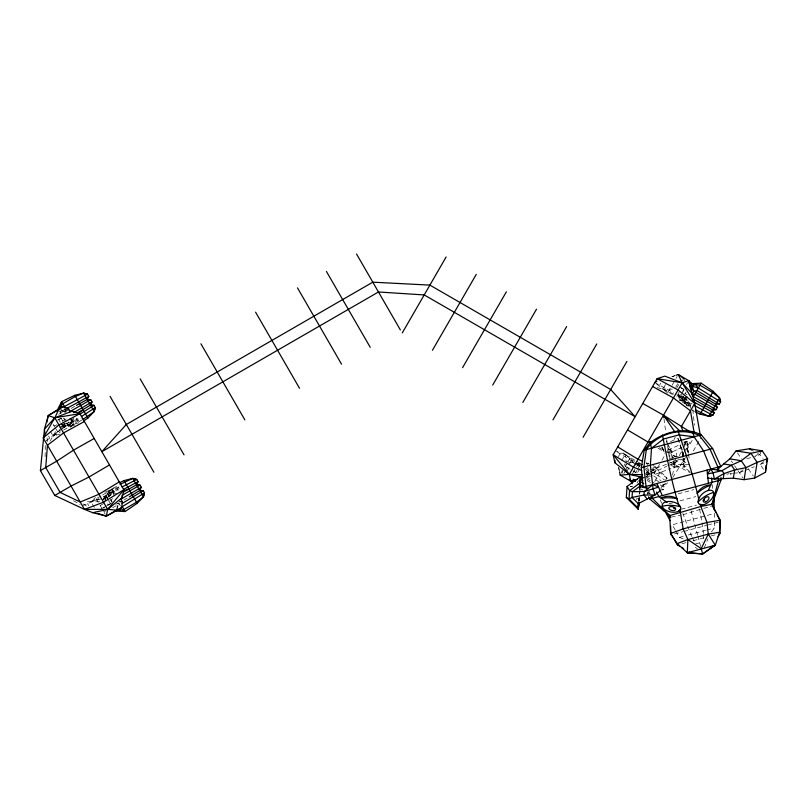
<?xml version="1.0" encoding="UTF-8"?>
<svg xmlns="http://www.w3.org/2000/svg" width="808" height="808" viewBox="0 0 808 808"><rect width="100%" height="100%" fill="white"/><g stroke="black" fill="none" stroke-linecap="round" stroke-linejoin="round"><path stroke-width="0.61" stroke-dasharray="4.04 3.03" d="M684.184 444.834L684.194 441.239M690.497 408.293L690.527 402.02M45.107 456.661L45.299 444.077M669.721 458.611L670.044 449.238L672.771 459.934M639.754 493.678L640.067 488.981M638.431 501.364L638.673 497.94L638.724 499.708L636.29 499.536M638.855 500.758L639.401 496.758M639.067 501.475L639.32 497.94M639.572 494.405L639.815 490.86M639.896 489.678L640.067 487.325M647.541 494.294L647.723 491.951M639.219 500.546L639.401 498.284M639.552 489.375L639.795 487.406M672.569 475.064L675.801 458.358M675.973 457.116L676.993 449.662M105.505 500.617L106.202 496.233L110.363 487.961M62.59 428.351L72.023 422.21L72.649 418.736M105.04 500.718L105.878 496.082L112.474 492.274L116.907 493.87M638.724 499.708L639.027 498.334L635.563 498.082M107.939 497.496L110.231 489.274M60.873 413.05L59.701 411.04L64.983 412.019L65.862 408.949L66.943 410.817L65.145 412.06M704.182 547.976L707.97 538.805M674.599 464.469L676.963 460.055M679.336 455.641L682.891 449.026M683.487 447.925L687.042 441.309L684.093 442.683M49.985 441.188L56.196 430.624M618.342 456.682L620.079 453.662M659.621 385.184L660.782 383.174M621.705 460.439L625.079 454.601L623.433 452.894M657.177 387.628L662.924 389.042L666.297 383.214M623.948 465.731L625.069 463.782M636.31 472.872L625.21 466.297L626.311 464.246M621.332 473.175L623.574 469.286M625.261 466.368L626.382 464.428M628.068 461.509L630.311 457.621M668.165 392.062L670.408 388.173M672.084 385.264L673.771 382.346M676.013 378.457L677.134 376.518M623.867 473.478L624.988 471.529M625.554 470.559L631.735 459.843L625.079 454.601L615.443 450.824M626.968 471.347L629.876 466.307M675.7 387.224L677.942 383.335M676.72 388.072L679.629 383.043M679.7 391.143L677.962 394.163L685.204 402.101L689.769 402.919L691.86 404.131M634.967 469.266L633.825 471.256L635.977 472.498M640.411 463.721L638.098 463.853L636.694 466.287L640.229 465.378M632.149 474.367L634.957 469.499M636.643 466.57L638.33 463.651L640.522 464.519M635.724 472.417L636.997 470.418M637.583 469.408L640.209 464.64M678.629 398.102L681.992 392.274M682.558 391.304L683.679 389.355M686.487 384.497L687.608 382.558M682.083 393.213L684.124 389.678L681.003 387.87M637.694 472.377L639.38 469.448L638.33 463.651L639.32 466.388L641.855 465.034M684.871 403.647L682.275 398.475L683.679 396.041M684.82 394.051L685.972 392.072M687.174 405.959L682.215 398.788L684.467 394.89M686.669 396.263L683.861 401.121L679.235 399.707M637.098 483.002L638.502 480.568M647.309 465.317L648.501 463.257L646.188 463.388M686.962 399.071L685.204 402.101L685.083 398.273L677.962 394.163L688.143 405.727L691.295 407.545M646.552 473.69L649.45 468.67L647.168 467.761M679.215 400.101L687.295 403.121L688.456 401.111M687.931 406.101L689.769 402.919L685.083 398.273L682.215 398.788L676.559 395.516M659.54 464.388L653.44 474.952L667.59 469.791M661.994 460.136L664.449 455.884M667.509 450.591L671.095 444.37M674.084 439.188L675.286 437.118M647.42 494.203L649.683 490.274M654.662 481.659L660.55 471.458L653.52 466.671M660.873 488.325L664.125 482.689L666.64 484.144L667.903 481.952M665.388 480.497L666.852 477.972L660.55 471.458M682.548 454.894L683.8 452.722M684.416 451.642L691.284 439.754M659.894 490.012L663.378 489.779L664.651 487.588L663.126 484.416L666.64 484.144L663.105 484.446L664.651 487.588L659.995 484.861M686.628 450.036L694.749 435.977M693.304 451.016L700.799 438.037M672.731 477.538L685.376 457.591M760.964 452.743L759.682 454.621L754.753 456.591L760.379 452.288M711.394 531.916L714.444 527.988L714.423 520.756M684.043 445.158L687.042 441.309L688.497 453.258M103.616 498.819L112.08 488.981L119.422 484.75M113.554 487.881L111.918 489.598L112.474 492.274L109.009 496.435L101.889 500.546M102.687 499.657L105.878 496.082L108.131 499.98M687.76 396.789L683.861 401.121L676.538 396.9M104.303 497.9L109.141 492.607L113.696 491.789L121.038 487.557M50.328 431.26L53.136 436.118L60.933 428.402M61.802 427.553L66.135 423.261M64.983 412.019L68.569 408.616M87.405 501.798L90.981 501.677L95.405 497.556M70.235 427.27L80.356 419.009M60.075 433.997L53.136 436.118L61.64 429.129M46.208 440.865L59.327 430.482M733.593 473.175L739.36 472.741L743.148 469.842M763.449 469.307L760.106 464.418L763.853 461.55M109.938 500.526L112.635 498.667M103.333 496.95L121.553 485.82M646.865 473.922L649.026 472.65M650.107 472.013L657.692 467.59L680.053 459.217L686.447 462.903L668.761 469.357M102.858 508.05L107.02 505.636M110.474 503.626L108.06 505.03L107.04 503.263M58.681 414.332L66.923 409.565M71.144 408.394L75.336 405.969M57.631 420.13L60.933 418.221L62.62 421.15M58.105 420.019L61.166 418.261M56.924 424.725L54.257 426.271L53.207 424.442M61.6 426.058L66.68 423.129L73.053 421.392L80.396 417.15M53.136 436.118L60.459 431.886M63.6 430.078L74.063 424.028L78.669 422.897M82.012 419.958L74.669 424.2L59.56 427.24M94.354 507.505L90.981 501.677L101.455 495.637M102.495 495.031L111.918 489.598L120.483 486.234M103.636 503.566L100.071 505.626L101.818 508.646M102.747 508.111L104.505 507.101M108.434 504.828L112.504 502.485M107.08 505.778L110.373 503.869L108.686 500.95M123.998 499.94L127.149 498.122M112.625 507.767L119.22 503.96L120.342 505.909M644.229 477.71L650.42 474.195M651.45 473.609L666.63 466.267M672.498 457.803L674.599 456.641L668.731 445.652M62.327 428.371L81.194 418.1M669.519 459.237L674.599 456.641M62.62 420.746L66.569 418.867M115.857 504.243L118.816 502.829M670.539 441.612L677.205 438.512M668.075 450.157L681.144 444.067M665.358 452.036L671.448 452.258L681.437 447.592M667.741 465.772L681.013 459.772M646.875 475.043L650.137 473.629M651.228 473.155L655.571 471.266L652.48 469.145M739.36 472.741L743.915 470.872M745.057 470.408L754.288 466.711M82.376 505.707L98.96 499.132M634.987 465.044L638.098 463.853L642.703 464.59L638.037 463.56M99.798 501.808L90.981 501.677L99 498.667M103.586 496.94L105.878 496.082M760.106 464.418L765.307 462.459M104.838 492.133L111.918 489.598L116.271 492.93M680.185 380.982L683.507 379.79M682.215 398.788L686.649 397.193M634.563 461.469L631.735 459.843L626.19 461.833L625.079 454.601L629.796 456.298M700.415 509.313L682.467 514.868M103.565 511.666L105.868 510.868M672.408 376.579L674.751 375.771M671.812 376.68L675.034 375.619M646.531 477.023L649.986 475.983M61.923 410.434L66.357 409.222M90.981 501.677L102.737 498.455M103.919 498.132L109.787 496.526M746.814 458.722L751.349 457.51M678.165 493.85L693.82 489.658M668.984 503.808L672.64 502.829M679.942 500.869L695.779 496.627M681.275 509.212L696.466 505.141M703.717 508.343L711.404 506.283M674.508 533.957L682.679 531.765M683.851 531.452L706.505 525.382M707.697 525.059L718.201 522.251M675.862 531.078L679.467 537.36L683.901 536.179M688.345 534.987L705.576 530.371M706.677 530.068L714.444 527.988M681.932 543.744L686.325 542.572M693.052 540.764L704.384 537.734M711.111 535.926L716.595 534.452M695.577 543.915L702.596 542.037M646.137 463.863L648.501 463.257M726.796 474.286L729.018 473.71M63.175 422.119L65.428 426.018L61.913 426.745L70.064 424.927L73.053 421.392L71.215 420.059M671.266 517.12L680.215 515.383M627.957 463.055L632.199 462.277L636.866 463.307M73.215 417.504L74.063 424.028L72.023 422.21L66.68 423.129L70.064 424.927L68.316 421.897M675.811 456.53L678.225 456.298M732.442 473.256L730.129 473.427L732.078 476.276M680.568 459.237L686.184 459.237M673.074 461.115L674.599 467.054L684.154 467.054L689.224 464.469L669.519 464.469L674.599 467.054L674.599 460.287M632.805 486.567L630.321 486.547L632.745 486.8M656.641 384.022L662.924 389.042L672.246 389.153M646.208 474.781L651.036 474.892M676.71 394.728L687.295 403.121L692.254 403.333M61.317 424.079L65.458 425.654L74.71 426.19M653.026 467.226L657.692 467.59L653.076 465.63M668.044 451.783L671.448 452.258L673.024 459.661M117.776 503.465L119.847 503.98M65.236 423.523L74.679 425.957M631.735 459.843L632.199 462.277L638.098 463.853M61.953 410.615L66.256 412.019M61.075 410.363L65.761 411.969M60.994 424.422L65.428 426.018M646.39 472.215L649.915 473.589M636.896 463.691L640.32 465.044M679.467 537.36L684.073 539.239M648.067 493.082L650.389 494.031M646.137 462.691L648.45 463.671M650.47 469.105L655.571 471.266M667.711 393.092L662.924 389.042L675.619 394.981M682.467 402.263L690.355 406.04M692.426 410.424L694.617 411.474M677.983 395.082L686.911 399.536M659.126 447.672L664.681 450.5M669.448 461.863L690.365 472.811M654.844 382.588L673.589 392.799M73.578 500.809L80.174 504.485M751.46 449.935L753.51 451.106M757.631 453.45L759.682 454.621L763.015 458.338M625.15 466.267L630.361 469.266M680.114 387.184L683.881 389.355M681.447 388.113L683.477 389.294M662.924 389.042L673.397 395.082M666.913 451.632L675.589 456.641M652.551 468.347L659.904 472.589L666.852 477.972L667.64 480.952M625.079 454.601L635.543 460.651M636.593 461.247L640.774 463.671M645.693 468.125L649.885 470.549M650.935 471.155L664.378 479.77M632.199 462.277L636.27 464.63M637.29 465.216L639.32 466.388M646.38 471.771L652.672 475.407M653.722 476.013L661.015 480.609M644.198 473.124L650.49 476.76M646.269 476.811L650.46 479.235M646.612 478.639L653.955 482.881M661.712 488.81L663.378 489.779M646.955 480.457L651.157 482.881M640.724 488.84L642.825 490.052M617.302 451.965L634.704 462.6M658.086 448.258L664.136 451.985L661.782 446.925M655.742 479.79L661.005 483.123M83.335 504.02L86.416 506.02M636.795 463.923L639.916 465.994M645.117 469.438L649.279 472.195M685.113 393.557L686.911 394.799M687.295 403.121L690.84 405.788M695.405 547.269L697.365 548.784M689.759 471.66L684.154 467.054L683.043 458.591M737.452 452.894L741.592 458.934M748.471 469.004L753.298 476.053M731.23 460.853L732.583 462.832M734.613 465.812L737.33 469.771M738.007 470.761L742.744 477.7M661.944 446.945L664.469 451.046M76.215 418.17L77.376 420.18M116.907 488.658L118.069 490.668M71.649 418.958L74.892 424.574M111.858 488.608L115.1 494.223M70.7 418.201L74.063 424.028M111.918 489.598L115.281 495.425M64.145 408.575L67.518 414.413M69.771 418.312L72.023 422.21M112.474 492.274L113.595 494.223M60.489 408.343L63.347 413.302M110.888 495.637L109.141 492.607L109.009 496.435L113.696 491.789L114.17 496.294M63.782 418.089L64.943 420.099M110.757 499.455L111.918 501.475M59.853 411.504L60.974 413.444M63.782 418.302L65.468 421.221M66.589 423.17L68.832 427.048M106.686 492.617L108.928 496.506M111.171 500.384L112.292 502.334M62.903 421.241L61.186 418.261L58.762 419.655L60.297 422.301M64.054 423.22L65.458 425.654M106.202 496.233L107.605 498.667M108.757 500.657L109.999 502.808M53.318 424.351L54.439 426.291M55.56 428.24L58.368 433.098M96.223 498.657L99.02 503.515M100.142 505.465L101.828 508.373M104.07 512.262L105.192 514.201M48.53 436.098L49.692 438.108M87.537 503.657L88.698 505.667M675.266 530.038L672.266 524.806L714.403 513.514L714.423 519.544M668.145 444.551L665.802 440.148L666.741 442.158M648.864 491.84L650.006 494.001M691.678 536.512L682.861 513.575M692.234 537.562L695.021 542.855M667.206 443.168L671.448 452.258M661.792 447.006L664.691 453.551M660.237 499.92L661.702 503.263M678.043 438.401L684.154 456.641L684.154 467.054L683.447 458.318M677.942 438.441L683.457 456.924M684.336 398.384L686.305 405.434M691.082 510.757L697.536 534.856M697.829 535.946L700.657 546.511M673.286 460.893L674.599 467.054M618.575 467.367L619.271 470.69M685.467 441.239L688.477 455.641M618.776 467.832L619.251 470.256M621.897 470.791L622.322 473.114M699.617 509.091L701.809 521.715M702 522.867L703.445 533.351M681.578 394.092L682.275 398.475M667.57 445.642L669.337 458.005M663.984 418.827L665.762 432.209M666.721 439.512L667.044 441.946M681.619 447.693L682.881 457.379M688.648 454.46L689.083 458.045M684.618 379.386L684.83 381.174M712.242 484.739L712.646 488.365M692.85 409.535L694.405 425.24M687.042 441.309L688.194 453.5M682.952 452.076L683.346 457.065M47.086 437.906L47.278 441.572M703.495 534.553L703.717 540.532"/><path stroke-width="1.21" d="M639.795 487.406L640.562 476.478L639.471 486.507L632.422 491.749L632.028 497.465L638.27 503.647L638.259 509.262L626.311 497.425L627.079 486.497L640.562 476.478L640.229 486.628M679.892 509.535L683.164 528.886L687.881 539.582L687.315 552.722L702.657 553.955L715.322 545.218L719.544 532.26L720.16 520.221L712.03 504.243L718.464 480.578L718.373 478.144M59.762 409.787L59.873 407.283L64.458 406.515L87.537 394.173L88.799 396.364L87.254 399.506L76.386 405.364M643.087 477.457L629.311 474.387L614.868 462.701L614.979 460.328M718.171 536.674L719.888 533.573L720.16 520.221L707.01 522.493L683.164 528.886L670.63 533.492L677.538 544.925L679.568 546.137M650.056 442.764L644.249 450.167L641.289 467.66L643.198 487.194L720.776 466.408L712.656 448.541L701.344 434.866C684.719 426.442 664.226 431.826 650.056 442.764L651.511 448.218L650.369 465.226L653.116 489.113L655.035 494.961L638.27 503.647M638.471 503.293L638.128 508.07L628.998 499.011L626.311 497.425M639.643 486.567L639.896 482.982L629.584 490.648L628.998 499.011L632.028 497.465L643.966 495.021L655.035 494.961L660.227 490.749M638.684 503.192L638.259 509.262L639.027 502.808M638.734 506.202L638.987 502.657M640.067 487.325L640.734 477.881M120.826 499.132L122.523 502.061L121.473 507.858L106.313 516.15L92.758 512.696L84.497 509.394L54.762 495.466L40.4 470.599L44.48 429.068L48.268 415.605L63.024 406.626L68.569 408.616L70.256 411.545M707.798 478.003L714.403 479.053L733.371 478.164L744.097 479.679L754.672 478.063L765.459 472.246L766.045 465.459M723.221 478.619L724.019 473.569L722.019 470.65L710.899 469.054L703.576 450.975L694.082 436.815L692.618 431.371M733.371 478.164L734.664 469.963L731.432 465.216L723.655 463.954L717.241 469.872M744.097 479.679L745.996 467.66L741.249 460.732L729.876 458.873L723.655 463.954M754.672 478.063L757.146 462.368L750.955 453.298L736.078 450.884L729.876 458.873M765.459 472.246L767.6 458.681L762.247 450.854L749.4 448.763L736.078 450.884M97.718 513.343L106.313 516.15L107.676 509.373L123.816 489.739L79.891 413.656L72.154 411.141L69.74 411.757M46.864 422.241L48.268 415.605L63.024 406.626M117.715 505.677L116.786 510.111L106.313 516.15M714.201 498.728L712.505 505.99L715.949 512.686M83.891 420.786L87.91 418.049L94.203 411.524L95.263 407.565L94.001 405.374L90.466 405.06L77.861 412.757M119.332 510.252L122.291 506.666L144.511 492.86L143.44 496.819L136.501 502.212L123.907 509.484L114.746 511.03L125.099 511.535L137.148 503.334L143.44 496.819L144.511 492.86L143.238 490.668L139.754 490.436L129.24 496.91M83.062 419.352L94.213 411.545L95.263 407.565L81.446 416.544M713.686 501.556L712.505 505.99L712.03 504.243L721.059 479.891L721.009 477.437M60.651 405.141L61.65 401.647L74.78 395.314L83.567 393.122L87.537 394.173L83.557 393.102L75.427 396.435L62.842 403.697L56.913 410.868L61.65 401.647L65.397 408.131M67.953 410.494L68.569 408.616M766.348 462.065L767.6 458.681L757.146 462.368L745.996 467.66L734.664 469.963L724.019 473.569L714.403 479.053L713.141 473.034L710.899 469.054L707.404 474.044L722.019 470.65L731.432 465.216L741.249 460.732L750.955 453.298L762.247 450.854M709.384 548.662L715.322 545.218L708.273 534.118L707.01 522.493L700.859 506.475L701.839 504.344M708.222 490.486L711.979 482.326L711.616 477.841M123.573 491.951L136.542 484.871L138.037 481.659L136.774 479.467L132.805 478.386L124.018 480.588L119.645 482.699M121.473 507.858L116.786 510.111L107.676 509.373L84.497 509.394L43.208 437.875L54.813 417.807L58.731 409.565M712.434 546.996L702.657 553.955L701.223 548.622L708.273 534.118L719.544 532.26L719.888 533.573M90.466 405.06L92.011 401.93L90.748 399.738L87.254 399.506M139.754 490.436L141.299 487.295L140.037 485.103L136.522 484.83L138.037 481.659L123.493 489.385M402.303 332.876L446.127 256.984M432.442 350.268L476.255 274.377M462.57 367.67L506.384 291.779M492.698 385.062L536.522 309.171M522.837 402.465L566.65 326.573M552.965 419.857L596.779 343.966M583.103 437.259L626.917 361.368M637.451 479.437L630.674 481.164L629.311 474.387L682.184 382.82L688.729 380.608L691.214 383.194L693.84 391.244L692.102 394.264L693.385 396.647L716.1 409.606L717.363 407.414L715.827 404.273L695.87 392.345M691.133 390.941L692.254 388.991L692.062 386.184L695.395 384.457L698.354 388.042L720.574 401.849L719.312 404.04L715.827 404.273M693.385 396.647L701.162 383.174L713.212 391.375L719.514 397.889L720.574 401.849L719.524 397.869L712.565 392.496L699.981 385.224L690.81 383.679L701.162 383.174M676.114 375.276L678.255 374.569L688.729 380.608L694.729 403.434L681.265 426.755L683.043 431.24M695.708 412.009L700.082 414.12L713.212 391.375M695.486 409.959L708.869 416.322L719.524 397.869M74.154 412.423L72.154 411.141L54.813 417.807L44.48 429.068L44.733 432.815M120.392 499.475L122.129 497.698L123.816 489.739L103.535 502.202L84.497 509.394M43.208 437.875L58.954 424.978L79.891 413.656L54.813 417.807L48.268 415.605M647.178 499.001L643.966 495.021L644.229 491.496L658.591 487.123L653.066 484.548L644.229 491.496L632.422 491.749L629.584 490.648L627.079 486.497M92.758 512.696L107.676 509.373L122.129 497.698L122.008 495.324M78.325 413.575L83.103 409.727M651.511 448.218L663.52 439.037L679.094 434.866L694.082 436.815M654.844 382.588L656.843 381.295M119.291 481.901L98.95 494.254L80.245 502.021L60.085 492.395L45.723 467.519L47.46 445.238L63.549 432.936L84.416 421.493M109.494 464.923L89.001 477.023L71.033 486.062L54.762 495.466M66.912 408.343L88.799 396.364M70.124 411.474L90.748 399.738M73.629 412.696L92.011 401.93L90.486 405.101L94.001 405.374L80.032 414.11M40.4 470.599L56.681 461.196L73.498 450.167L94.213 438.471M120.473 484.144L132.805 478.386L136.774 479.467L122.089 486.951M122.563 495.031L140.037 485.103L136.542 484.871M141.299 487.295L120.816 499.283M143.238 490.668L121.927 503.636M123.109 491.133L128.826 488.921M708.273 534.118L687.881 539.582L677.185 543.602L670.63 533.492L669.68 515.595L652.278 498.314L651.147 496.152M648.511 496.859L649.683 499.011L669.68 515.595L700.859 506.475L712.03 504.243M619.514 471.801L620.211 475.114L630.674 481.164L634.977 479.75M712.989 545.844L715.322 545.218L687.315 552.722L677.185 543.602L677.538 544.925M719.312 404.04L696.95 390.476L693.84 391.244L692.254 388.991L690.598 389.466L688.729 380.608M708.869 416.322L712.848 415.241L714.11 413.05L712.616 409.838L693.355 399.132M644.249 450.167L701.344 434.866M641.289 467.66L712.656 448.541M649.683 499.011L721.059 479.891M689.648 552.096L687.315 552.722L702.657 553.955M640.845 478.568L643.107 477.993M652.743 441.532L647.996 442.026L627.503 429.937M620.211 475.114L629.311 474.387L642.582 474.7M712.616 409.838L716.1 409.606L712.595 409.878L714.11 413.05L693.274 401.697M692.102 394.264L694.789 394.213L717.363 407.414M692.537 396.445L692.517 394.082L682.184 382.82L657.106 378.669L613.181 454.742L614.868 462.701M119.614 501.455L122.523 502.061M639.471 486.507L647.986 488.426M700.082 414.12L708.879 416.302L712.848 415.241L693.961 405.343M122.745 510.949L125.099 511.535L122.291 506.666M650.42 442.734L647.996 442.026L650.218 443.158M692.062 386.184L698.354 388.042M694.729 403.434L682.184 382.82L664.843 376.144L657.106 378.669L678.043 389.991L694.729 403.434L700.364 435.562M641.683 470.397L633.452 467.216L613.181 454.742L629.311 474.387M642.673 461.216L638.047 459.267L617.706 446.915M652.581 386.497L673.448 397.94L690.476 410.797L694.203 433.108M642.774 403.475L663.499 415.181L690.507 432.098M749.4 448.763L751.46 449.935M689.325 382.103L691.214 383.194L692.254 388.991M640.633 479.306L642.734 480.518M640.603 481.78L643.754 483.598M639.199 484.214L643.39 486.638M681.588 547.349L683.619 548.561M687.881 539.582L701.223 548.622M667.065 502.445L658.773 496.577L656.611 492.022M678.558 510.585L680.467 511.939M680.073 375.942L678.255 374.569L682.184 382.82M681.891 377.326L683.709 378.7M633.139 479.235L635.512 481.497M663.822 417.615L663.499 415.181L679.71 430.876M669.68 515.595L670.145 517.332L666.095 513.282L670.024 520.615M662.489 509.181L664.196 510.989M668.448 515.524L670.145 517.332M631.038 480.437L632.513 482.235M629.331 479.235L630.674 481.164M663.499 415.181L674.791 431.846M356.56 254.045L400.374 329.937M326.422 271.448L370.246 347.339M297.485 287.88L341.542 364.176M255.591 312.181L299.546 388.315M200.919 343.794L244.834 419.847M140.208 378.952L184.022 454.843M110.08 396.354L153.894 472.246M83.557 393.102L94.213 411.545M132.805 478.386L143.45 496.839M74.78 395.314L87.91 418.049M124.018 480.588L137.148 503.334M54.813 417.807L107.676 509.373M647.158 488.598L646.016 486.436L643.885 466.963L646.329 449.612C657.369 433.371 681.558 427.079 699.274 435.421L710.06 449.228L717.948 467.165L718.039 469.599M717.09 514.918L720.534 521.625M630.604 480.699L632.189 483.77M656.965 483.507L662.308 495.627M698.769 499.344C693.547 475.962 685.669 453.45 678.013 430.836M700.162 504.101L700.859 506.475M662.439 435.007C667.125 458.853 671.842 482.639 679.013 505.919M708.444 483.265L707 470.094M670.579 526.119L671.004 534.896M713.979 500.445L714.282 509.949M662.227 506.323A22.19 12.1 11.7 0 1 680.326 506.717M698.173 501.879A22.19 12.1 -41.7 0 1 713.646 492.486M703.384 500.243C704.748 501.687 705.01 497.718 703.384 500.243M673.488 507.828L675.084 508.272L673.569 507.727M126.311 424.483L101.848 451.692L378.467 291.991L424.21 294.93L635.139 416.706L610.676 389.486L429.886 285.103L372.801 282.174L126.311 424.483M680.659 507.424L679.993 506.01A9.454 5.161 11.7 0 0 664.459 502.404A9.454 5.161 11.7 0 0 668.812 511.514A9.454 5.161 11.7 0 0 680.659 507.424M698.233 502.657L698.112 501.101A9.454 5.161 -41.7 0 1 709.757 490.214A9.454 5.161 -41.7 0 1 710.545 500.273A9.454 5.161 -41.7 0 1 698.233 502.657M677.255 498.698A10.615 6.262 8.6 0 0 661.298 498.364A26.846 15.827 8.6 0 1 677.255 498.698M710.676 485.133A26.846 15.827 -38.6 0 0 697.031 493.405A10.615 6.262 -38.6 0 1 710.676 485.133M669.539 509.404A3.505 1.909 11.7 0 0 675.448 509.757A3.505 1.909 11.7 0 0 671.721 506.596A3.505 1.909 11.7 0 0 669.539 509.404M705.909 501.849A3.505 1.909 -41.7 0 0 708.727 497.122A3.505 1.909 -41.7 0 0 703.707 499.384A3.505 1.909 -41.7 0 0 705.909 501.849"/></g></svg>
